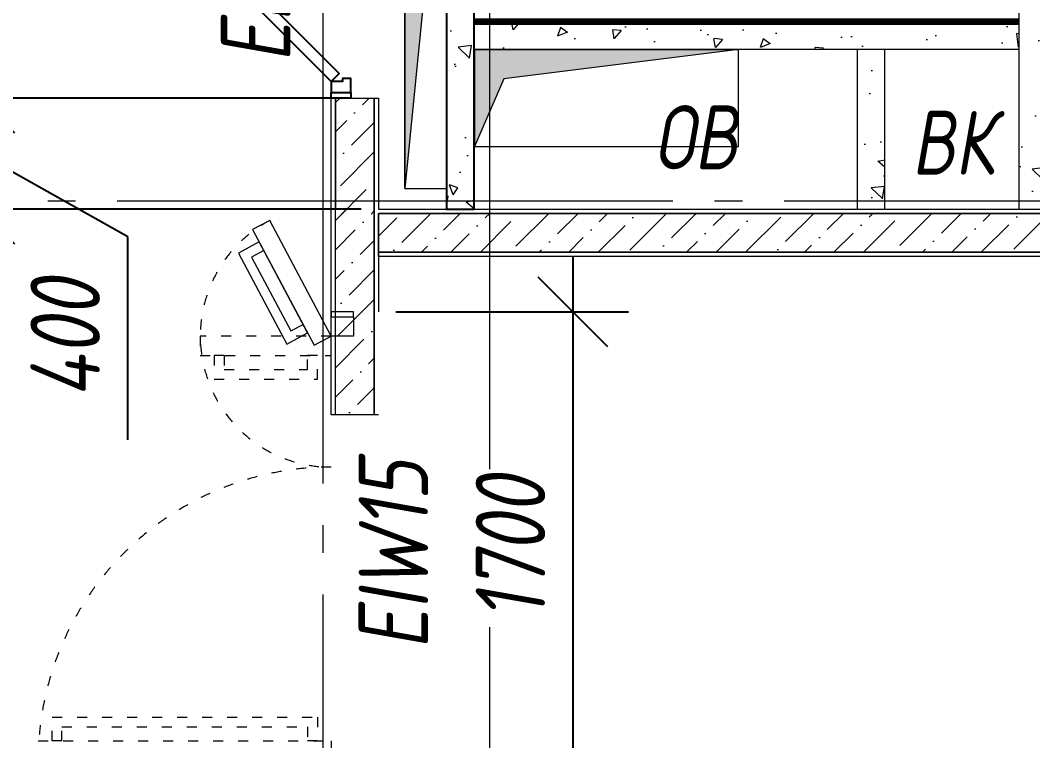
# Model space of a CAD drawing. Header units: millimetres. Extents: x -85420 to 1195317, y -69347 to 470418.
# Drawn here: x 440257 to 443901, y 16633 to 19226 of the extents above; entities that cross this region are included whole.
import ezdxf
from ezdxf import colors
from ezdxf.entities.mleader import LeaderData, LeaderLine
from ezdxf.math import Vec2, Vec3

# ---------------------------------------------------------------- set-up
doc = ezdxf.new("R2010")
doc.units = ezdxf.units.MM
for name, pattern in [('ACAD_ISO03W100', [30, 12, -18]), ('GOST2.303 6', [12, 8, -1.5, 1, -1.5]), ('ГОСТ 2.303 4', [7, 5, -2, 0]), ('ГОСТ 2.303 5', [24, 20, -1.5, 1, -1.5]), ('осевая', [50.800000000000004, 31.75, -6.35, 6.35, -6.35])]:
    doc.linetypes.add(name, pattern=pattern)
for name, color, linetype, lineweight in [('!М_Отверстия в перекрытиях', 253, 'Continuous', 15), ('!М_Перегородки_пеноблок', 7, 'Continuous', 20), ('+АР_Осевые линии', 252, 'GOST2.303 6', 9), ('+АР_Отделка', 7, 'Continuous', 100), ('+АР_Стены внутренние', 250, 'Continuous', 18), ('АР_Двери', 7, 'Continuous', 0), ('АР_Отметки', 7, 'Continuous', 5), ('СПДС_РАЗМЕРЫ', 252, 'Continuous', 0)]:
    doc.layers.add(name, color=color, linetype=linetype, lineweight=lineweight)
doc.layers.add('ОСИ', color=7, linetype='осевая', lineweight=13, true_color=0x999999)
doc.layers.add('ПБ_граница', color=7, linetype='ГОСТ 2.303 4', lineweight=40, true_color=0xdb0000)
doc.styles.add('ISOCPEUR', font='', dxfattribs={"height": 250})
doc.styles.add('ГОСТ 2.304', font='CS_Gost2304.shx', dxfattribs={"oblique": 10})
doc.styles.get('ISOCPEUR').set_extended_font_data('ISOCPEUR', italic=True)
doc.dimstyles.new('СПДС', dxfattribs={"dimscale": 100, "dimtxt": 2.5, "dimasz": 2.5, "dimexe": 2, "dimexo": 0.625, "dimgap": 1, "dimtad": 1, "dimdec": 0, "dimrnd": 5, "dimtxsty": 'ГОСТ 2.304', "dimblk": 'OBLIQUE', "dimblk1": 'OBLIQUE', "dimblk2": 'OBLIQUE', "dimcen": 2.5, "dimdle": 2, "dimadec": 0, "dimazin": 2, "dimtfac": 0.75, "dimtdec": 4, "dimtmove": 1, "dimatfit": 3, "dimfxl": 1, "dimtfill": 1, "dimtolj": 1, "dimarcsym": 1})
pattern_1 = [(140, (2.378001819907959e-13, 1.000000000000119), (31.87817107780612, 364.369337992008), [38.1, -419.1]), (85, (2.378001819907959e-13, 1.000000000000119), (-382.1136904780703, -70.48684284993874), [30.48, -335.28116834]), (190.4514446999999, (2.656507000000233, 31.36401400000012), (-350.2355038243903, 293.8824941807065), [32.38001759999999, -356.1804891999999]), (136.1841999999999, (-101.5999999999998, 1.000000000000103), (84.08465586545421, 542.1580817842598), [57.14999999999998, -628.6499999999996]), (186.6355576099999, (-94.59299999999979, 46.17980000000011), (-494.8522491954431, 474.808268103006), [48.57004627999999, -534.2712163199999]), (81.18415116999998, (-101.5999999999998, 1.000000000000103), (-494.8522491710654, 474.808268129954), [45.71993414, -502.91946384]), (111, (-76.19999999999979, 51.8000000000001), (204.5303963741752, 303.2287825382651), [38.09999999999999, -419.0999999999999]), (55.99999999999998, (-76.19999999999979, 51.8000000000001), (-368.3759322446385, 123.6040566952941), [30.47999999999999, -335.2799999999998]), (161.451445, (-59.15580019999977, 77.0690652000001), (-163.8455377718105, 426.8328385574322), [32.38001759999997, -356.1798751999997]), (127.5, (2.378001819907959e-13, 1.000000000000119), (-169.1100777463062, 6.177206501183606), [0, -331.2159999999999, 0, -340.3599999999999, 0, -336.5499999999999]), (97.49999999999994, (2.378001819907959e-13, 1.000000000000119), (-200.361149636239, 133.6393250206115), [0, -194.056, 0, -323.5959999999999, 0, -128.27]), (57.49999999999999, (2.560176386153927e-13, -112.2839999999999), (11.45748798534684, 271.1811903337428), [0, -127, 0, -396.2399999999999, 0, -525.7799999999997]), (47.49999999999997, (2.6418690167575e-13, -163.0839999999999), (-50.85298206666611, 296.2583627720361), [0, -165.0999999999999, 0, -263.1439999999999, 0, -373.3799999999999])]
pattern_2 = [(45, (0, 0), (39.77475644174331, 145.8407736197254), [187.5, -40.50000000000001, 0, -40.50000000000001])]

# ---------------------------------------------------------------- blocks, each defined once
blk = doc.blocks.new('A$C73726BED')
for points in [[(-282.9354296940893, 1896.324355923614), (-61.68031029171556, 1480.203997270103), (0, 1513.000000000015), (-221.2551194023737, 1929.120358653525)], [(-334.2186466207872, 1812.023447524), (-160.0784126125552, 1484.513300743011), (-85.15388843101003, 1524.351376913049), (-259.2941224392421, 1851.861523694038)], [(-286.8839761732121, 1797.551786471432), (-145.6067515599924, 1531.847971190567), (-101.5853931285227, 1555.254542663123), (-242.8626177417423, 1820.958357943988)], [(-85.73828986439575, -18.3836905468756), (-591.547994809861, -827.8484264909641), (-663.5110429047523, -782.8809232664895), (-157.701337959153, 26.58381267770393)], [(-2.398169440809284e-10, -13), (-558.9135552974036, -907.4486612869403), (-618.1558819499486, -870.4299470259637), (-59.24232665265068, 24.01871426108144)], [(-104.285464112628, -48.06537391231873), (-573.0008205616745, -798.1667431255942), (-615.282185291049, -771.7464141492184), (-146.5668288419416, -21.64504493594761)]]:
    blk.add_lwpolyline(points, close=True)
for points in [[(80, 1600.000000000015), (0, 1600.000000000015), (0, 1583.000000000015), (80, 1583.000000000015), (80, 1600.000000000015)], [(0, 1583.000000000015), (80, 1583.000000000015), (80, 1513.000000000015), (50, 1513.000000000015), (50, 1513.000000000015), (0, 1513.000000000015), (0, 1583.000000000015)], [(0, -83), (80, -83), (80, -13), (50, -13), (50, -13), (0, -13), (0, -83)], [(80, -100), (0, -100), (0, -83), (80, -83), (80, -100)]]:
    blk.add_lwpolyline(points)
at = {"linetype": 'ACAD_ISO03W100', "ltscale": 3}
for points in [[(-471.2854556929224, 1443.142727846411), (0, 1443.142727846411), (0, 1513.000000000015), (-471.2854556929224, 1513.000000000015)], [(0, -13), (-1054.714544307331, -12.99999999778794), (-1054.714544307331, 56.85727215581591), (1.600852783667506e-10, 56.85727215354564)]]:
    blk.add_lwpolyline(points, close=True, dxfattribs=at)
for points in [[(-385.9281835410744, 1443.142727846411), (-420.9281835410608, 1443.142727846411), (-420.928183541094, 1358.285455696284), (-50.00000000003325, 1358.285455696284), (-50.00000000000006, 1443.142727846411), (-85.00000000001363, 1443.142727846411)], [(-385.9281835410745, 1443.142727846411), (-385.9281835410804, 1393.285455696284), (-85.00000000001961, 1393.285455696284), (-85.0000000000137, 1443.142727846411)], [(-969.5033349099207, 56.85727215578422), (-1004.503334909845, 56.85727215586533), (-1004.503334909845, 141.7145443094692), (-49.9999999998207, 141.7145443071989), (-49.99999999998079, 56.85727215365327), (-84.99999999999099, 56.85727215373439)], [(-969.5033349099207, 56.85727215578905), (-969.5033349098445, 106.714544309391), (-84.99999999988664, 106.7145443072772), (-84.99999999999099, 56.85727215372955)]]:
    blk.add_lwpolyline(points, dxfattribs=at)
for centre, radius, start, end in [((0, 1513.000000000015), 471.2854556929224, 117.9999999999941, 269.999999999991), ((-2.398792275926098e-10, -13), 1054.714544307091, 89.99999999999099, 237.999999999879)]:
    blk.add_arc(centre, radius, start, end, dxfattribs=at)
blk = doc.blocks.new('_Oblique')
at = {"color": 0, "linetype": 'ByBlock', "lineweight": -2}
blk.add_line((-0.5, -0.5), (0.5, 0.5), dxfattribs=at)
blk = doc.blocks.new('*D387')
at = {"layer": 'Defpoints', "color": 0, "ltscale": 100, "transparency": 16777216}
for p in [(441546.372829687, 18176.41517541517), (441546.3725916796, 16476.41517541515), (442246.3725916796, 16476.41517541515)]:
    blk.add_point(p, dxfattribs=at)
at = {"layer": 'СПДС_РАЗМЕРЫ', "color": 0, "lineweight": -2, "ltscale": 100, "transparency": 16777216}
for p, q in [((442246.3725916796, 18376.41517541517), (442246.3725916796, 16276.41517541515)), ((441608.872829687, 18176.41517541517), (442446.3725916796, 18176.41517541517)), ((441608.8725916796, 16476.41517541515), (442446.3725916796, 16476.41517541515))]:
    blk.add_line(p, q, dxfattribs=at)
at = {"layer": 'СПДС_РАЗМЕРЫ', "color": 0, "lineweight": -2, "ltscale": 100, "transparency": 16777216, "xscale": 250, "yscale": 250, "zscale": 250}
for p, rotation in [((442246.3725916796, 18176.41517541517), 90), ((442246.3725916796, 16476.41517541515), 270)]:
    blk.add_blockref('_Oblique', p, dxfattribs=dict(at, rotation=rotation))
at = {"layer": 'СПДС_РАЗМЕРЫ', "color": 0, "ltscale": 100, "transparency": 16777216, "insert": (442021.3725916171, 17326.41517541516), "char_height": 250, "attachment_point": 5, "rotation": 90, "style": 'ГОСТ 2.304', "bg_fill": 3, "box_fill_scale": 1.1, "bg_fill_color": 256, "bg_fill_true_color": 13158600, "bg_fill_transparency": 0}
blk.add_mtext('\\A1;1700', dxfattribs=at)
blk = doc.blocks.new('*D355')
at = {"layer": 'Defpoints', "color": 0, "ltscale": 100, "transparency": 16777216}
for p in [(440111.372829687, 18946.40824627158), (441511.372829687, 18946.40824627158), (441546.3821336391, 18546.40743005985)]:
    blk.add_point(p, dxfattribs=at)
at = {"layer": 'СПДС_РАЗМЕРЫ', "color": 0, "lineweight": -2, "ltscale": 100, "transparency": 16777216}
for p, q in [((440111.372829687, 18346.40743005985), (440111.372829687, 19146.40824627158)), ((441448.872829687, 18946.40824627158), (439911.372829687, 18946.40824627158)), ((440643.7199816367, 18446.40743005985), (440111.372829687, 18746.40783816572)), ((441483.8821336391, 18546.40743005985), (439911.372829687, 18546.40743005985)), ((440643.7199816367, 17716.14676692324), (440643.7199816367, 18446.40743005985))]:
    blk.add_line(p, q, dxfattribs=at)
at = {"layer": 'СПДС_РАЗМЕРЫ', "color": 0, "lineweight": -2, "ltscale": 100, "transparency": 16777216, "xscale": 250, "yscale": 250, "zscale": 250}
for p, rotation in [((440111.372829687, 18946.40824627158), 90), ((440111.372829687, 18546.40743005985), 270)]:
    blk.add_blockref('_Oblique', p, dxfattribs=dict(at, rotation=rotation))
at = {"layer": 'СПДС_РАЗМЕРЫ', "color": 0, "ltscale": 100, "transparency": 16777216, "insert": (440418.7199815742, 18081.27709849155), "char_height": 250, "attachment_point": 5, "rotation": 90, "style": 'ГОСТ 2.304', "bg_fill": 3, "box_fill_scale": 1.1, "bg_fill_color": 256, "bg_fill_true_color": 13158600, "bg_fill_transparency": 0}
blk.add_mtext('\\A1;400', dxfattribs=at)
blk = doc.blocks.new('*D350')
at = {"layer": 'Defpoints', "color": 0, "ltscale": 100, "transparency": 16777216}
for p in [(441446.372829687, 19846.65871395647), (440111.372829687, 18946.40824627158), (441511.372829687, 18946.40824627158)]:
    blk.add_point(p, dxfattribs=at)
at = {"layer": 'СПДС_РАЗМЕРЫ', "color": 0, "lineweight": -2, "ltscale": 100, "transparency": 16777216}
for p, q in [((440111.372829687, 20046.65871395647), (440111.372829687, 18746.40824627158)), ((441383.872829687, 19846.65871395647), (439911.372829687, 19846.65871395647)), ((441448.872829687, 18946.40824627158), (439911.372829687, 18946.40824627158))]:
    blk.add_line(p, q, dxfattribs=at)
at = {"layer": 'СПДС_РАЗМЕРЫ', "color": 0, "lineweight": -2, "ltscale": 100, "transparency": 16777216, "xscale": 250, "yscale": 250, "zscale": 250}
for p, rotation in [((440111.372829687, 19846.65871395647), 90), ((440111.372829687, 18946.40824627158), 270)]:
    blk.add_blockref('_Oblique', p, dxfattribs=dict(at, rotation=rotation))
at = {"layer": 'СПДС_РАЗМЕРЫ', "color": 0, "ltscale": 100, "transparency": 16777216, "insert": (439879.1385776434, 19396.53348011402), "char_height": 250, "attachment_point": 5, "rotation": 90, "style": 'ГОСТ 2.304', "bg_fill": 3, "box_fill_scale": 1.1, "bg_fill_color": 256, "bg_fill_true_color": 13158600, "bg_fill_transparency": 0}
blk.add_mtext('\\A1;900', dxfattribs=at)
blk = doc.blocks.new('*U344')
at = {"transparency": 33554559}
h = blk.add_hatch(color=256, dxfattribs=at)
h.dxf.hatch_style = 1
h.paths.add_polyline_path([(0, 5.169878828456423e-26), (150, -4.454468580661342e-07), (77.2124384285202, -77.21243842851997), (-1.72560377513297e-13, -850)])
at = {"ltscale": 50}
blk.add_lwpolyline([(0, 0), (-3.045183036127696e-14, -849.9999999999995), (149.9999999999999, -849.99999094258), (150, -4.454468580661342e-07)], close=True, dxfattribs=at)
at = {"lineweight": 15}
blk.add_lwpolyline([(-1.72560377513297e-13, -850), (0, 0), (150, -4.454468580661342e-07), (77.2124384285202, -77.21243842851997)], close=True, dxfattribs=at)
blk = doc.blocks.new('*U111')
at = {"lineweight": 15}
h = blk.add_hatch(dxfattribs=at)
h.set_pattern_fill('AR-CONC', color=256, scale=2, angle=90)
h.set_pattern_definition(pattern_1)
edge = h.paths.add_edge_path()
edge.add_line((1.784707456918226e-13, 1.190159082398168e-13), (2.268380748219657e-13, 574.9999950616912))
edge.add_line((-99.99999999999983, 1.273922066140625e-13), (1.70530256582424e-13, 1.189804971278818e-13))
edge.add_line((-99.99999999999976, 574.9999950616912), (-99.99999999999983, 1.13686837721616e-13))
edge.add_line((2.268324417187273e-13, 574.9999950616912), (-99.99999999999976, 574.9999950616912))
at = {"linetype": 'ByBlock', "ltscale": 100, "transparency": 33554687}
blk.add_lwpolyline([(1.784707456918226e-13, 1.189804971278818e-13), (2.268380748219657e-13, 574.9999950616912), (-99.99999999999976, 574.9999950616912), (-99.99999999999983, 1.273922066140625e-13)], close=True, dxfattribs=at)
blk = doc.blocks.new('*U110')
at = {"lineweight": 15}
h = blk.add_hatch(dxfattribs=at)
h.set_pattern_fill('AR-CONC', color=256, scale=2, angle=180)
h.set_pattern_definition([(230, (-0.9999999999998216, 1.781262364069829e-13), (-364.369337992008, 31.87817107780605), [38.1, -419.1]), (175, (-0.9999999999998216, 1.781262364069829e-13), (70.48684284993881, -382.1136904780703), [30.48, -335.28116834]), (280.4514446999999, (-31.36401399999982, 2.656507000000168), (-293.8824941807064, -350.2355038243903), [32.38001759999999, -356.1804891999999]), (226.1841999999999, (-0.9999999999997865, -101.5999999999998), (-542.1580817842598, 84.08465586545411), [57.14999999999997, -628.6499999999995]), (276.6355576099999, (-46.17979999999979, -94.59299999999986), (-474.8082681030058, -494.8522491954432), [48.57004627999999, -534.2712163199999]), (171.18415117, (-0.9999999999997865, -101.5999999999998), (-474.8082681299539, -494.8522491710655), [45.71993414, -502.91946384]), (201, (-51.79999999999978, -76.19999999999986), (-303.2287825382651, 204.5303963741751), [38.09999999999998, -419.0999999999999]), (146, (-51.79999999999978, -76.19999999999986), (-123.604056695294, -368.3759322446385), [30.47999999999999, -335.2799999999998]), (251.4514449999999, (-77.06906519999978, -59.15580019999985), (-426.8328385574322, -163.8455377718106), [32.38001759999997, -356.1798751999997]), (217.5, (-0.9999999999998216, 1.781262364069829e-13), (-6.177206501183575, -169.1100777463062), [0, -331.2159999999999, 0, -340.3599999999999, 0, -336.5499999999999]), (187.4999999999999, (-0.9999999999998216, 1.781262364069829e-13), (-133.6393250206114, -200.3611496362391), [0, -194.056, 0, -323.5959999999999, 0, -128.27]), (147.5, (112.2840000000002, 2.171536262307711e-13), (-271.1811903337428, 11.45748798534679), [0, -127, 0, -396.2399999999999, 0, -525.7799999999997]), (137.5, (163.0840000000002, 2.346546979006312e-13), (-296.2583627720361, -50.85298206666616), [0, -165.0999999999999, 0, -263.1439999999999, 0, -373.3799999999999])])
h.paths.add_polyline_path([(-1960.000268081756, 99.99999999999949), (1.44019817207846e-13, 100.0000000000002), (1.785238623597252e-13, 1.784707456918227e-13), (-1960.000268081756, -4.967554145807185e-13)])
at = {"linetype": 'ByBlock', "ltscale": 100, "transparency": 33554687}
blk.add_lwpolyline([(1.784707456918227e-13, 1.784707456918227e-13), (-1960.000268081756, -4.967675449507739e-13), (-1960.000268081756, 99.99999999999949), (1.44019817207846e-13, 100.0000000000002)], close=True, dxfattribs=at)
blk = doc.blocks.new('*U109')
at = {"lineweight": 15}
h = blk.add_hatch(dxfattribs=at)
h.set_pattern_fill('AR-CONC', color=256, scale=2, angle=90)
h.set_pattern_definition(pattern_1)
edge = h.paths.add_edge_path()
edge.add_line((-99.99999999999967, 1600), (-99.99999999999983, 2.273736754432321e-13))
edge.add_line((3.130551373686785e-13, 1600), (-99.99999999999969, 1600))
edge.add_line((1.784707456918226e-13, 1.187938636348917e-13), (3.130580974707141e-13, 1600))
edge.add_line((-99.99999999999983, 1.273922066140625e-13), (1.70530256582424e-13, 1.189804971278818e-13))
at = {"linetype": 'ByBlock', "ltscale": 100, "transparency": 33554687}
blk.add_lwpolyline([(1.784707456918226e-13, 1.189804971278818e-13), (3.130580974707141e-13, 1600), (-99.99999999999967, 1600), (-99.99999999999983, 1.273922066140625e-13)], close=True, dxfattribs=at)
blk = doc.blocks.new('*U87')
at = {"transparency": 33554559}
h = blk.add_hatch(color=256, dxfattribs=at)
h.dxf.hatch_style = 1
h.paths.add_polyline_path([(-1.110223024625157e-16, 8.271806125530277e-25), (950, -2.82116343441885e-06), (106.0660171779823, -106.066017177982), (-7.105427309371052e-14, -350)])
at = {"ltscale": 50}
blk.add_lwpolyline([(0, 0), (7.10542740583095e-14, -349.9999999999995), (950, -349.9999933182967), (950, -2.82116343441885e-06)], close=True, dxfattribs=at)
at = {"lineweight": 15}
blk.add_lwpolyline([(-7.105427309371053e-14, -350), (0, 0), (950, -2.82116343441885e-06), (106.0660171779823, -106.066017177982)], close=True, dxfattribs=at)
blk = doc.blocks.new('A$C314F1C93')
at = {"layer": '+АР_Осевые линии', "linetype": 'ГОСТ 2.303 5', "lineweight": 0, "ltscale": 100}
for p, q in [((10940.00000000047, 64233.04186645093), (10940.00000000047, -9232.622227149745)), ((11540.00000000047, 64233.04186645093), (11540.00000000047, -9232.622227149745))]:
    blk.add_line(p, q, dxfattribs=at)
blk.add_lwpolyline([(-4199.99999999968, 3249.999999999884), (75280.00000000006, 3249.999999999884)], dxfattribs=at)
blk = doc.blocks.new('_DotSmall')
at = {"color": 0, "linetype": 'ByBlock', "const_width": 0.5}
blk.add_lwpolyline([(-0.0625, 0, 1), (0.0625, 0, 1)], format="xyb", close=True, dxfattribs=at)
blk = doc.blocks.new('АР план')
at = {"layer": 'АР_Отметки', "lineweight": 9}
ml = blk.add_multileader_mtext('Standard', dxfattribs=at)
ml.set_content('+3,950', color=256, style='ISOCPEUR')
ml.set_leader_properties(color=256, linetype='Continuous', lineweight=-1)
ml.set_arrow_properties(name='DOTSMALL')
ml.build(insert=Vec2(0, 0))
ml.multileader.update_dxf_attribs({"has_text_frame": 1, "text_left_attachment_type": 4, "text_right_attachment_type": 4, "dogleg_length": 100, "arrow_head_size": 180})
ctx = ml.context
ctx.base_point, ctx.char_height, ctx.arrow_head_size, ctx.landing_gap_size, ctx.plane_origin = Vec3(653061.3110686555, 32239.71936149879), 250, 180, 50, Vec3(652979.9176188062, 30972.1551693685)
ctx.left_attachment, ctx.right_attachment = 4, 4
notes = []
notes.append((ctx, [(0, (0, 0, 0), (0, 0), (1, 0), 1, [])]))
ctx.mtext.insert, ctx.mtext.width, ctx.mtext.line_spacing_style, ctx.mtext.flow_direction = Vec3(653111.3110686555, 32573.05269483211), 852.6970314602484, 2, 5
ml = blk.add_multileader_mtext('Standard', dxfattribs=at)
ml.set_content('+1,975', color=256, style='ISOCPEUR')
ml.set_leader_properties(color=256, linetype='Continuous', lineweight=-1)
ml.set_arrow_properties(name='DOTSMALL')
ml.build(insert=Vec2(0, 0))
ml.multileader.update_dxf_attribs({"has_text_frame": 1, "text_left_attachment_type": 4, "text_right_attachment_type": 4, "dogleg_length": 100, "arrow_head_size": 180})
ctx = ml.context
ctx.base_point, ctx.char_height, ctx.arrow_head_size, ctx.landing_gap_size, ctx.plane_origin = Vec3(652749.2966237958, 27128.71309628351), 250, 180, 50, Vec3(655881.3550783198, 25957.03355335795)
ctx.left_attachment, ctx.right_attachment = 4, 4
notes.append((ctx, [(0, (0, 0, 0), (0, 0), (1, 0), 1, [])]))
ctx.mtext.insert, ctx.mtext.width, ctx.mtext.line_spacing_style, ctx.mtext.flow_direction = Vec3(652799.2966237958, 27528.71309628351), 852.6970314602484, 2, 5
ml = blk.add_multileader_mtext('Standard', dxfattribs=at)
ml.set_content('+2,410', color=256, style='ISOCPEUR')
ml.set_leader_properties(color=256, linetype='Continuous', lineweight=-1)
ml.set_arrow_properties(name='DOTSMALL')
ml.build(insert=Vec2(0, 0))
ml.multileader.update_dxf_attribs({"has_text_frame": 1, "text_left_attachment_type": 4, "text_right_attachment_type": 4, "dogleg_length": 100, "arrow_head_size": 180})
ctx = ml.context
ctx.base_point, ctx.char_height, ctx.arrow_head_size, ctx.landing_gap_size, ctx.plane_origin = Vec3(649667.0758553846, 15695.91183566085), 250, 180, 50, Vec3(647505.863485316, 15104.66626217555)
ctx.left_attachment, ctx.right_attachment = 4, 4
notes.append((ctx, [(0, (0, 0, 0), (0, 0), (1, 0), 1, [])]))
ctx.mtext.insert, ctx.mtext.width, ctx.mtext.line_spacing_style, ctx.mtext.flow_direction = Vec3(649717.0758553846, 16029.2451689942), 852.6970314602484, 2, 5
for ctx, leaders in notes:
    for number, flags, end, landing, length, lines in leaders:
        leader = LeaderData()
        leader.index, (leader.has_last_leader_line, leader.has_dogleg_vector, leader.attachment_direction) = number, flags
        leader.last_leader_point, leader.dogleg_vector, leader.dogleg_length = Vec3(end), Vec3(landing), length
        for number, points, colour, breaks in lines:
            line = LeaderLine()
            line.index, line.vertices, line.color, line.breaks = number, Vec3.list(points), colors.encode_raw_color(colour), breaks
            leader.lines.append(line)
        ctx.leaders.append(leader)

msp = doc.modelspace()

# ---------------------------------------------------------------- linework, layer by layer
at = {"layer": '+АР_Отделка', "color": 22, "ltscale": 100, "true_color": 0xe4261f}
msp.add_lwpolyline([(441891.3725792386, 19221.40599949867), (443851.3728473203, 19221.40599949867)], dxfattribs=at)

# ---------------------------------------------------------------- next in the draw order: block references
at = {"layer": 'ОСИ', "ltscale": 40}
msp.add_blockref('A$C314F1C93', (430406.3725916118, 15326.41521031433, 4.999999999999952e-09), dxfattribs=at)

# ---------------------------------------------------------------- next in the draw order: hatches: boundary and pattern name
at = {"lineweight": 15}
h = msp.add_hatch(dxfattribs=at)
h.set_pattern_fill('AR-CONC', color=256, scale=2, angle=90)
h.set_pattern_definition([(140, (441891.3728172461, 18547.40596986632), (31.87817107780612, 364.369337992008), [38.1, -419.1]), (85, (441891.3728172461, 18547.40596986632), (-382.1136904780703, -70.48684284993874), [30.48, -335.28116834]), (190.4514446999998, (441894.029324246, 18577.76998386632), (-350.2355038243903, 293.8824941807065), [32.38001759999998, -356.1804891999998]), (136.1841999999999, (441789.7728172461, 18547.40596986632), (84.08465586545421, 542.1580817842598), [57.14999999999998, -628.6499999999996]), (186.6355576099998, (441796.7798172461, 18592.58576986632), (-494.8522491954431, 474.808268103006), [48.57004627999999, -534.2712163199999]), (81.18415116999998, (441789.7728172461, 18547.40596986632), (-494.8522491710654, 474.808268129954), [45.71993414, -502.91946384]), (111, (441815.1728172461, 18598.20596986632), (204.5303963741752, 303.2287825382651), [38.09999999999999, -419.0999999999999]), (55.99999999999998, (441815.1728172461, 18598.20596986632), (-368.3759322446385, 123.6040566952941), [30.47999999999999, -335.2799999999998]), (161.451445, (441832.2170170461, 18623.47503506632), (-163.8455377718105, 426.8328385574322), [32.38001759999997, -356.1798751999997]), (127.5, (441891.3728172461, 18547.40596986632), (-169.1100777463062, 6.177206501183606), [0, -331.2159999999999, 0, -340.3599999999999, 0, -336.5499999999999]), (97.49999999999994, (441891.3728172461, 18547.40596986632), (-200.361149636239, 133.6393250206115), [0, -194.056, 0, -323.5959999999999, 0, -128.27]), (57.49999999999999, (441891.3728172461, 18434.12196986632), (11.45748798534684, 271.1811903337428), [0, -127, 0, -396.2399999999999, 0, -525.7799999999997]), (47.49999999999997, (441891.3728172461, 18383.32196986632), (-50.85298206666611, 296.2583627720361), [0, -165.0999999999999, 0, -263.1439999999999, 0, -373.3799999999999])])
edge = h.paths.add_edge_path()
edge.add_line((441891.3728172461, 19945.35692352815), (441791.3728172461, 19945.35692352815))
edge.add_line((441891.3728172461, 18546.40596986632), (441891.3728172461, 19945.35692352815))
edge.add_line((441791.3728172461, 18546.40596986632), (441891.3728172461, 18546.40596986632))
edge.add_line((441791.3728172461, 19945.35692352815), (441791.3728172461, 18546.40596986632))

# ---------------------------------------------------------------- next in the draw order: linework, layer by layer
at = {"linetype": 'ByBlock', "ltscale": 100, "transparency": 33554687}
msp.add_lwpolyline([(441891.3728172461, 18546.40596986632), (441891.3728172461, 19945.35692352815), (441791.3728172461, 19945.35692352815), (441791.3728172461, 18546.40596986632)], close=True, dxfattribs=at)

# ---------------------------------------------------------------- next in the draw order: block references
at = {"layer": '!М_Отверстия в перекрытиях'}
for name, p in [('*U344', (441641.3728174688, 19471.4059604496)), ('*U87', (441891.7955365245, 19121.40600407647))]:
    msp.add_blockref(name, p, dxfattribs=at)
at = {"layer": '!М_Перегородки_пеноблок'}
for name, p in [('*U109', (443951.3728473204, 18546.40600443701)), ('*U110', (443851.372866828, 19121.40599949867)), ('*U111', (443369.0051487986, 18546.40600443701))]:
    msp.add_blockref(name, p, dxfattribs=at)

# ---------------------------------------------------------------- next in the draw order: texts
at = {"layer": '!М_Отверстия в перекрытиях', "ltscale": 50, "char_height": 230, "attachment_point": 5, "line_spacing_factor": 0.648, "style": 'ГОСТ 2.304'}
for s, insert, width in [('ОВ', (442687.1848702806, 18805.04795892641), 1461.554799337728), ('ВК', (443613.3150249705, 18785.62783249794), 401.8105724988873)]:
    msp.add_mtext(s, dxfattribs=dict(at, insert=insert, width=width))
at = {"layer": 'ПБ_граница', "linetype": 'ByBlock', "lineweight": 0, "ltscale": 100, "insert": (441104.6944664302, 19318.87655544357, 9.999999999999904e-09), "char_height": 250, "width": 1, "attachment_point": 5, "rotation": 90, "style": 'ГОСТ 2.304', "bg_fill": 3, "box_fill_scale": 1.2, "bg_fill_color": 1, "bg_fill_transparency": 0}
msp.add_mtext('EI30', dxfattribs=at)
at = {"layer": 'ПБ_граница', "linetype": 'ByBlock', "lineweight": 0, "ltscale": 100, "insert": (441600.0156478963, 17302.28089182918, 9.999999999999904e-09), "char_height": 250, "width": 1, "attachment_point": 5, "rotation": 90, "line_spacing_factor": 0.5, "style": 'ГОСТ 2.304', "bg_fill": 3, "box_fill_scale": 1.2, "bg_fill_color": 1, "bg_fill_transparency": 0}
msp.add_mtext('EIW15', dxfattribs=at)

# ---------------------------------------------------------------- next in the draw order: dimensions: what is measured, and where the dimension line sits
at = {"layer": 'СПДС_РАЗМЕРЫ', "ltscale": 100}
dim = msp.add_linear_dim(base=(440111.372829687, 18946.40824627158, 9.999999999999904e-09), p1=(441446.372829687, 19846.65871395647, 9.999999999999904e-09), p2=(441511.372829687, 18946.40824627158, 9.999999999999904e-09), angle=270, dimstyle='СПДС', dxfattribs=at)
dim.commit()
dim.dimension.update_dxf_attribs({"geometry": '*D350', "text_midpoint": (439879.1385776434, 19396.53348011402, 9.999999999999904e-09)})

# ---------------------------------------------------------------- next in the draw order: linework, layer by layer
at = {"elevation": 4.999999999999952e-09}
for points in [[(440767.2329929223, 19615.54808303626), (441376.372829687, 19006.40824627155), (441404.6571009345, 19034.69251751901), (440803.2700103821, 19636.07960807146), (440782.0568069465, 19614.86640463587), (440774.3040607342, 19622.61915084812)], [(441376.372829687, 19006.40824627155), (441376.372829687, 18966.40824627155), (441446.372829687, 18966.40824627155), (441446.372829687, 19016.40824627155), (441416.372829687, 19016.40824627155), (441416.372829687, 19006.40824627155)], [(441376.372829687, 18946.40824627155), (441376.372829687, 18966.40824627155), (441446.372829687, 18966.40824627155), (441446.372829687, 18946.40824627155)]]:
    msp.add_lwpolyline(points, close=True, dxfattribs=at)

# ---------------------------------------------------------------- next in the draw order: dimensions: what is measured, and where the dimension line sits
at = {"layer": 'СПДС_РАЗМЕРЫ', "ltscale": 100}
dim = msp.add_linear_dim(base=(440111.372829687, 18946.40824627158, 9.999999999999904e-09), p1=(441546.3821336391, 18546.40743005985, 9.999999999999904e-09), p2=(441511.372829687, 18946.40824627158, 9.999999999999904e-09), angle=270, dimstyle='СПДС', dxfattribs=at)
dim.commit()
dim.dimension.update_dxf_attribs({"geometry": '*D355', "text_midpoint": (440643.7199816367, 18346.40743005985, 9.999999999999904e-09), "dimtype": 160})

# ---------------------------------------------------------------- next in the draw order: linework, layer by layer
at = {"layer": '+АР_Стены внутренние', "ltscale": 100}
for points in [[(441391.372829698, 17806.40888876998), (441391.3728296921, 17806.40817041243), (441376.3728296927, 17806.40829283271), (441376.3821336447, 18946.40963370137), (441391.3821336441, 18946.40951128109), (441391.3788691026, 18546.40941346798)], [(441546.3788690919, 18546.40746466861), (441546.3818956316, 18546.40746463055)], [(441546.3818956316, 18546.40746463055), (447746.3818956314, 18546.40943271294), (447746.3819003929, 18531.40943271294), (441546.3817070381, 18531.40746463049)], [(441391.372829698, 17806.40888876997), (441391.3725916918, 17806.40888877297)], [(441391.372829698, 17806.40888876997), (441391.3725916918, 17806.40888877297)]]:
    msp.add_lwpolyline(points, dxfattribs=at)

# ---------------------------------------------------------------- next in the draw order: block references
at = {"layer": 'АР_Двери'}
msp.add_blockref('A$C73726BED', (441376.3728296573, 16576.41517541515, 4.999999999999952e-09), dxfattribs=at)

# ---------------------------------------------------------------- next in the draw order: dimensions: what is measured, and where the dimension line sits
at = {"layer": 'СПДС_РАЗМЕРЫ', "ltscale": 100}
dim = msp.add_linear_dim(base=(442246.3725916796, 16476.41517541515, 4.999999999999952e-09), p1=(441546.372829687, 18176.41517541517, 4.999999999999952e-09), p2=(441546.3725916796, 16476.41517541515, 4.999999999999952e-09), angle=90, dimstyle='СПДС', dxfattribs=at)
dim.commit()
dim.dimension.update_dxf_attribs({"geometry": '*D387', "text_midpoint": (442021.3725916171, 17326.41517541516, 4.999999999999952e-09)})

# ---------------------------------------------------------------- next in the draw order: hatches: boundary and pattern name
at = {"layer": '+АР_Стены внутренние', "lineweight": 0, "ltscale": 100}
h = msp.add_hatch(dxfattribs=at)
h.set_pattern_fill('БЕТОН И ИЗДЕЛИЯ ИЗ НЕГО', color=256, scale=30, style=0, pattern_type=2)
h.set_pattern_definition(pattern_2)
h.paths.add_polyline_path([(441531.3821336395, 18946.40836869184), (441531.3728296875, 17806.40702782318), (441391.3728296921, 17806.40817041243), (441391.3821336441, 18946.40951128109)], flags=0)
h = msp.add_hatch(dxfattribs=at)
h.set_pattern_fill('БЕТОН И ИЗДЕЛИЯ ИЗ НЕГО', color=256, scale=30, style=0, pattern_type=2)
h.set_pattern_definition(pattern_2)
h.paths.add_polyline_path([(441531.3818956328, 18546.40765322403), (441531.3725916808, 17806.40712856707), (441391.3725916918, 17806.40888877297), (441391.3818956439, 18546.40941342992)], flags=0)
h = msp.add_hatch(dxfattribs=at)
h.set_pattern_fill('БЕТОН И ИЗДЕЛИЯ ИЗ НЕГО', color=256, scale=30, style=0, pattern_type=2)
h.set_pattern_definition(pattern_2)
h.paths.add_polyline_path([(441531.3818956328, 18546.40765322403), (441531.3725916808, 17806.40712856707), (441391.3725916918, 17806.40888877297), (441391.3818956439, 18546.40941342992)], flags=0)
h = msp.add_hatch(dxfattribs=at)
h.set_pattern_fill('БЕТОН И ИЗДЕЛИЯ ИЗ НЕГО', color=256, scale=30, style=0, pattern_type=2)
h.set_pattern_definition(pattern_2)
h.paths.add_polyline_path([(441531.3818956328, 18546.40765322404), (441531.3772436568, 18176.40739089557), (441391.3772436679, 18176.40915110145), (441391.3818956439, 18546.40941342993)], flags=0)
h = msp.add_hatch(dxfattribs=at)
h.set_pattern_fill('БЕТОН И ИЗДЕЛИЯ ИЗ НЕГО', color=256, scale=30, style=0, pattern_type=2)
h.set_pattern_definition(pattern_2)
h.paths.add_polyline_path([(447746.3819448334, 18391.40943271295), (441546.3819448337, 18391.40746463056), (441546.3819003931, 18531.40746463055), (447746.3819003929, 18531.40943271294)], flags=0)

# ---------------------------------------------------------------- next in the draw order: linework, layer by layer
at = {"layer": '+АР_Стены внутренние', "ltscale": 100}
for points in [[(441531.3728296875, 17806.40702782318), (441391.3728296921, 17806.40817041243), (441391.3821336441, 18946.40951128109), (441531.3821336395, 18946.40836869184), (441531.3788690929, 18546.40765326208)], [(441546.372829687, 17806.4069054029), (441531.3728296875, 17806.40702782318), (441531.3758493906, 18176.4073909131), (441531.3772436568, 18176.40739089557), (441531.3818956328, 18546.40765322404), (441531.3788690929, 18546.4076532621), (441531.3821336395, 18946.40836869184), (441546.382133639, 18946.40824627156), (441546.3788690919, 18546.40746466859)], [(441531.3788690929, 18546.40765326208), (441531.3818956328, 18546.40765322403), (441531.3725916808, 17806.40712856707)], [(441531.3788690929, 18546.40765326208), (441531.3818956328, 18546.40765322403), (441531.3725916808, 17806.40712856707)], [(441531.3788690929, 18546.4076532621), (441531.3818956328, 18546.40765322404), (441531.3772436568, 18176.40739089557)], [(441546.3817070381, 18531.40746463049), (441546.3772436556, 18176.40720230208)]]:
    msp.add_lwpolyline(points, dxfattribs=at)
for points in [[(447746.3819448334, 18391.40943271295), (441546.3819448337, 18391.40746463056), (441546.3819003931, 18531.40746463055), (447746.3819003929, 18531.40943271294), (447746.3819448334, 18391.40943271295)], [(447746.3819495949, 18376.40943271295), (441546.3819495952, 18376.40746463056), (441546.3819448337, 18391.40746463056), (447746.3819448334, 18391.40943271295), (447746.3819495949, 18376.40943271295)]]:
    msp.add_lwpolyline(points, close=True, dxfattribs=at)

# ---------------------------------------------------------------- next in the draw order: block references
at = {"color": 12, "true_color": 0xe00000}
msp.add_blockref('АР план', (-85419.90290359053, 14341.5887358326), dxfattribs=at)

# ---------------------------------------------------------------- next in the draw order: leaders
at = {"layer": 'АР_Отметки', "lineweight": 9}
ml = msp.add_multileader_mtext('Standard', dxfattribs=at)
ml.set_content('+2,410', color=256, style='ISOCPEUR')
ml.set_leader_properties(color=256, linetype='Continuous', lineweight=-1)
ml.set_arrow_properties(name='DOTSMALL')
ml.build(insert=Vec2(0, 0))
ml.multileader.update_dxf_attribs({"has_text_frame": 1, "text_left_attachment_type": 4, "text_right_attachment_type": 4, "dogleg_length": 100, "arrow_head_size": 180})
ctx = ml.context
ctx.base_point, ctx.char_height, ctx.arrow_head_size, ctx.landing_gap_size, ctx.plane_origin = Vec3(703103.0309721342, 29209.74974800884), 250, 180, 50, Vec3(700941.8186020657, 28618.50417452354)
ctx.left_attachment, ctx.right_attachment = 4, 4
notes = []
notes.append((ctx, [(0, (0, 0, 0), (0, 0), (1, 0), 1, [])]))
ctx.mtext.insert, ctx.mtext.width, ctx.mtext.line_spacing_style, ctx.mtext.flow_direction = Vec3(703153.0309721342, 29543.08308134218), 852.6970314602484, 2, 5
ml = msp.add_multileader_mtext('Standard', dxfattribs=at)
ml.set_content('+2,410', color=256, style='ISOCPEUR')
ml.set_leader_properties(color=256, linetype='Continuous', lineweight=-1)
ml.set_arrow_properties(name='DOTSMALL')
ml.build(insert=Vec2(0, 0))
ml.multileader.update_dxf_attribs({"has_text_frame": 1, "text_left_attachment_type": 4, "text_right_attachment_type": 4, "dogleg_length": 100, "arrow_head_size": 180})
ctx = ml.context
ctx.base_point, ctx.char_height, ctx.arrow_head_size, ctx.landing_gap_size, ctx.plane_origin = Vec3(703103.0309721342, 29209.74974800884), 250, 180, 50, Vec3(700941.8186020657, 28618.50417452354)
ctx.left_attachment, ctx.right_attachment = 4, 4
notes.append((ctx, [(0, (0, 0, 0), (0, 0), (1, 0), 1, [])]))
ctx.mtext.insert, ctx.mtext.width, ctx.mtext.line_spacing_style, ctx.mtext.flow_direction = Vec3(703153.0309721342, 29543.08308134218), 852.6970314602484, 2, 5
ml = msp.add_multileader_mtext('Standard', dxfattribs=at)
ml.set_content('+3,950', color=256, style='ISOCPEUR')
ml.set_leader_properties(color=256, linetype='Continuous', lineweight=-1)
ml.set_arrow_properties(name='DOTSMALL')
ml.build(insert=Vec2(0, 0))
ml.multileader.update_dxf_attribs({"has_text_frame": 1, "text_left_attachment_type": 4, "text_right_attachment_type": 4, "dogleg_length": 100, "arrow_head_size": 180})
ctx = ml.context
ctx.base_point, ctx.char_height, ctx.arrow_head_size, ctx.landing_gap_size, ctx.plane_origin = Vec3(701417.2517405454, 23704.04371079624), 250, 180, 50, Vec3(701335.8582906962, 22436.47951866595)
ctx.left_attachment, ctx.right_attachment = 4, 4
notes.append((ctx, [(0, (0, 0, 0), (0, 0), (1, 0), 1, [])]))
ctx.mtext.insert, ctx.mtext.width, ctx.mtext.line_spacing_style, ctx.mtext.flow_direction = Vec3(701467.2517405454, 24037.37704412955), 852.6970314602484, 2, 5
ml = msp.add_multileader_mtext('Standard', dxfattribs=at)
ml.set_content('+3,950', color=256, style='ISOCPEUR')
ml.set_leader_properties(color=256, linetype='Continuous', lineweight=-1)
ml.set_arrow_properties(name='DOTSMALL')
ml.build(insert=Vec2(0, 0))
ml.multileader.update_dxf_attribs({"has_text_frame": 1, "text_left_attachment_type": 4, "text_right_attachment_type": 4, "dogleg_length": 100, "arrow_head_size": 180})
ctx = ml.context
ctx.base_point, ctx.char_height, ctx.arrow_head_size, ctx.landing_gap_size, ctx.plane_origin = Vec3(701417.2517405454, 23704.04371079624), 250, 180, 50, Vec3(701335.8582906962, 22436.47951866595)
ctx.left_attachment, ctx.right_attachment = 4, 4
notes.append((ctx, [(0, (0, 0, 0), (0, 0), (1, 0), 1, [])]))
ctx.mtext.insert, ctx.mtext.width, ctx.mtext.line_spacing_style, ctx.mtext.flow_direction = Vec3(701467.2517405454, 24037.37704412955), 852.6970314602484, 2, 5
for ctx, leaders in notes:
    for number, flags, end, landing, length, lines in leaders:
        leader = LeaderData()
        leader.index, (leader.has_last_leader_line, leader.has_dogleg_vector, leader.attachment_direction) = number, flags
        leader.last_leader_point, leader.dogleg_vector, leader.dogleg_length = Vec3(end), Vec3(landing), length
        for number, points, colour, breaks in lines:
            line = LeaderLine()
            line.index, line.vertices, line.color, line.breaks = number, Vec3.list(points), colors.encode_raw_color(colour), breaks
            leader.lines.append(line)
        ctx.leaders.append(leader)

doc.saveas('drawing.dxf')
